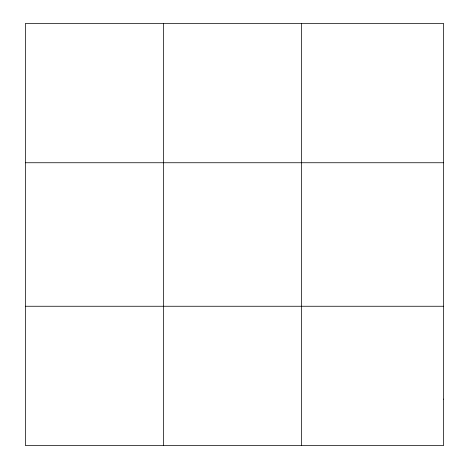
<?xml version="1.0" encoding="UTF-8"?>
<svg xmlns="http://www.w3.org/2000/svg" width="469" height="469" viewBox="0 0 469 469"><rect width="100%" height="100%" fill="white"/><g stroke="black" fill="none" stroke-linecap="round" stroke-linejoin="round"><path stroke-width="0.7" d="M163.411 23.45L163.411 445.55M301.409 23.45L301.409 445.55M25.408 162.743L443.592 162.743M25.408 306.257L443.592 306.257M443.592 399.119L443.592 445.55L25.408 445.55L25.408 23.45L443.592 23.45L443.592 399.119"/></g></svg>
